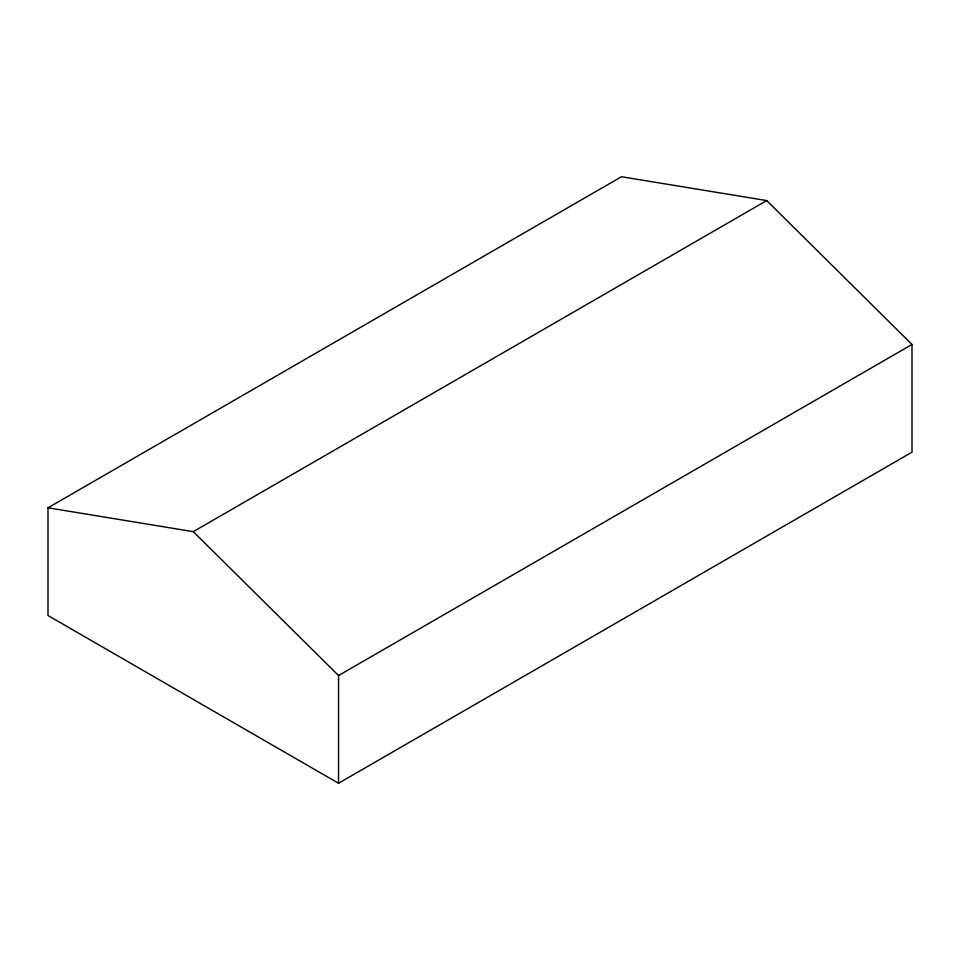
<?xml version="1.0" encoding="UTF-8"?>
<svg xmlns="http://www.w3.org/2000/svg" width="960" height="960" viewBox="0 0 960 960"><rect width="100%" height="100%" fill="white"/><g stroke="black" fill="none" stroke-linecap="round" stroke-linejoin="round"><path stroke-width="1.44" d="M48 507.804L621.456 176.736L766.728 200.568L912 344.472L912 452.196L338.544 783.264L48 615.528L48 507.804L193.272 531.648L338.544 675.552L338.544 783.264M193.272 531.648L766.728 200.568M338.544 675.552L912 344.472"/></g></svg>
